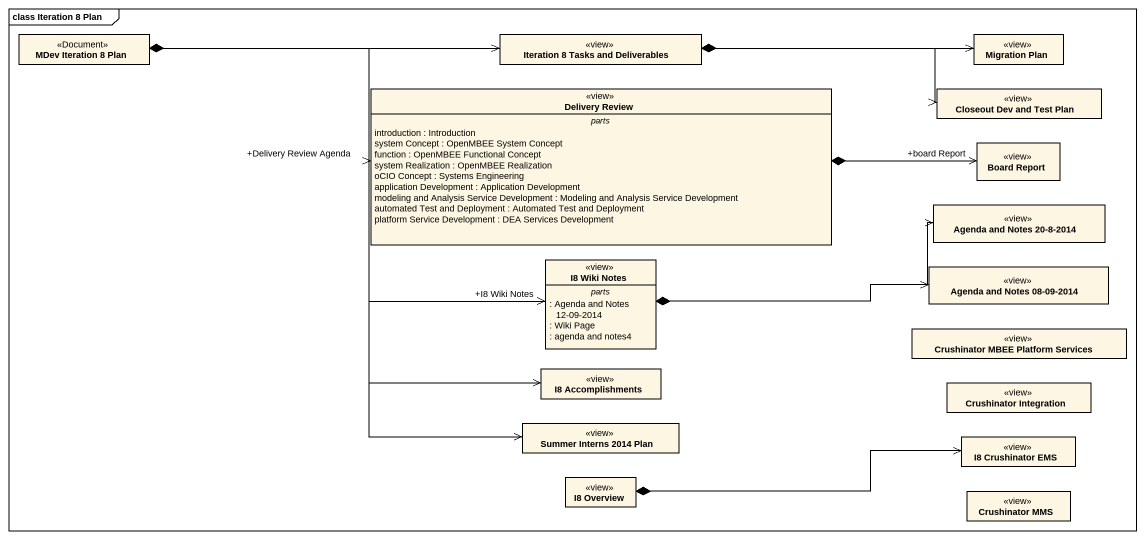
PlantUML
@startuml
mainframe class Iteration 8 Plan
hide circle
hide empty members
class "MDev Iteration 8 Plan" as MDev_Iteration_8_Plan <<Document>>
class "Iteration 8 Tasks and Deliverables" as Iteration_8_Tasks_and <<view>>
class "Migration Plan" as Migration_Plan <<view>>
class "Delivery Review" as Delivery_Review <<view>> {
  -- parts --
  introduction : Introduction
  system Concept : OpenMBEE System Concept
  function : OpenMBEE Functional Concept
  system Realization : OpenMBEE Realization
  oCIO Concept : Systems Engineering
  application Development : Application Development
  modeling and Analysis Service Development : Modeling and Analysis Service Development
  automated Test and Deployment : Automated Test and Deployment
  platform Service Development : DEA Services Development
}
class "Closeout Dev and Test Plan" as Closeout_Dev_and_Test_Plan <<view>>
class "Board Report" as Board_Report <<view>>
class "Agenda and Notes 20-8-2014" as Agenda_and_Notes_20_8_2014 <<view>>
class "I8 Wiki Notes" as I8_Wiki_Notes <<view>> {
  -- parts --
  : Agenda and Notes 12-09-2014
  : Wiki Page
  : agenda and notes4
}
class "Agenda and Notes 08-09-2014" as Agenda_and_Notes_08_09_2014 <<view>>
class "Crushinator MBEE Platform Services" as Crushinator_MBEE_Platform <<view>>
class "I8 Accomplishments" as I8_Accomplishments <<view>>
class "Crushinator Integration" as Crushinator_Integration <<view>>
class "Summer Interns 2014 Plan" as Summer_Interns_2014_Plan <<view>>
class "I8 Crushinator EMS" as I8_Crushinator_EMS <<view>>
class "I8 Overview" as I8_Overview <<view>>
class "Crushinator MMS" as Crushinator_MMS <<view>>
MDev_Iteration_8_Plan *-right-> Iteration_8_Tasks_and
MDev_Iteration_8_Plan *-right-> "+Delivery Review Agenda" Delivery_Review
MDev_Iteration_8_Plan *-right-> "+I8 Wiki Notes" I8_Wiki_Notes
MDev_Iteration_8_Plan *--> I8_Accomplishments
MDev_Iteration_8_Plan *--> Summer_Interns_2014_Plan
Iteration_8_Tasks_and *-right-> Migration_Plan
Iteration_8_Tasks_and *-right-> Closeout_Dev_and_Test_Plan
Delivery_Review *-right-> "+board Report" Board_Report
Agenda_and_Notes_20_8_2014 <-left-* I8_Wiki_Notes
Agenda_and_Notes_08_09_2014 <-left-* I8_Wiki_Notes
I8_Crushinator_EMS <-left-* I8_Overview
@enduml
